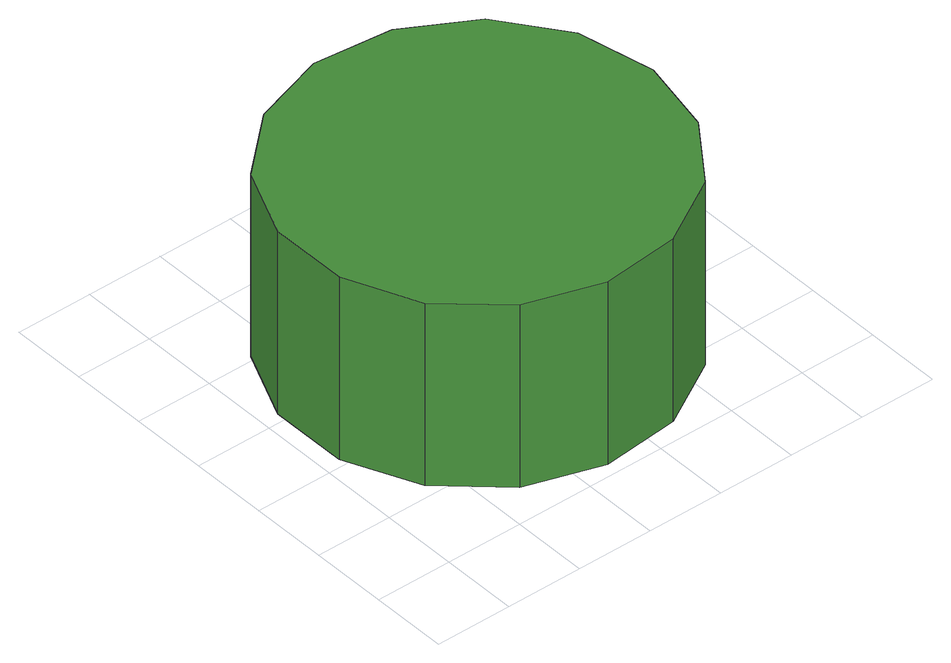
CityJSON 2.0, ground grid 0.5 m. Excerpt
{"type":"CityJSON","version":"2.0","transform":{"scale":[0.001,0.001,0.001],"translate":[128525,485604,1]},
"CityObjects":{
"tree1":{"type":"SolitaryVegetationObject","attributes":{"function":"something"},"geometry":[{"type":"MultiSurface","lod":"1","boundaries":[[[0,1,2,3,4,5,6,7,8,9,10,11,12,13,14]],[[15,16,17,18,19,20,21,22,23,24,25,26,27,28,29]],[[0,29,28,1]],[[1,28,27,2]],[[2,27,26,3]],[[3,26,25,4]],[[4,25,24,5]],[[5,24,23,6]],[[6,23,22,7]],[[7,22,21,8]],[[8,21,20,9]],[[9,20,19,10]],[[10,19,18,11]],[[11,18,17,12]],[[12,17,16,13]],[[13,16,15,14]],[[14,15,29,0]]]}]}
},
"vertices":[
[2555,1307,1909],[2449,1809,1909],[2147,2224,1909],[1703,2480,1909],[1193,2534,1909],[705,2375,1909],[324,2032,1909],[116,1564,1909],[116,1051,1909],[324,582,1909],[705,239,1909],[1193,81,1909],[1703,134,1909],[2147,391,1909],[2449,806,1909],[2449,806,639],[2147,391,639],[1703,134,639],[1193,81,639],[705,239,639],[324,582,639],[116,1051,639],[116,1564,639],[324,2032,639],[705,2375,639],[1193,2534,639],[1703,2480,639],[2147,2224,639],[2449,1809,639],[2555,1307,639]
]}
